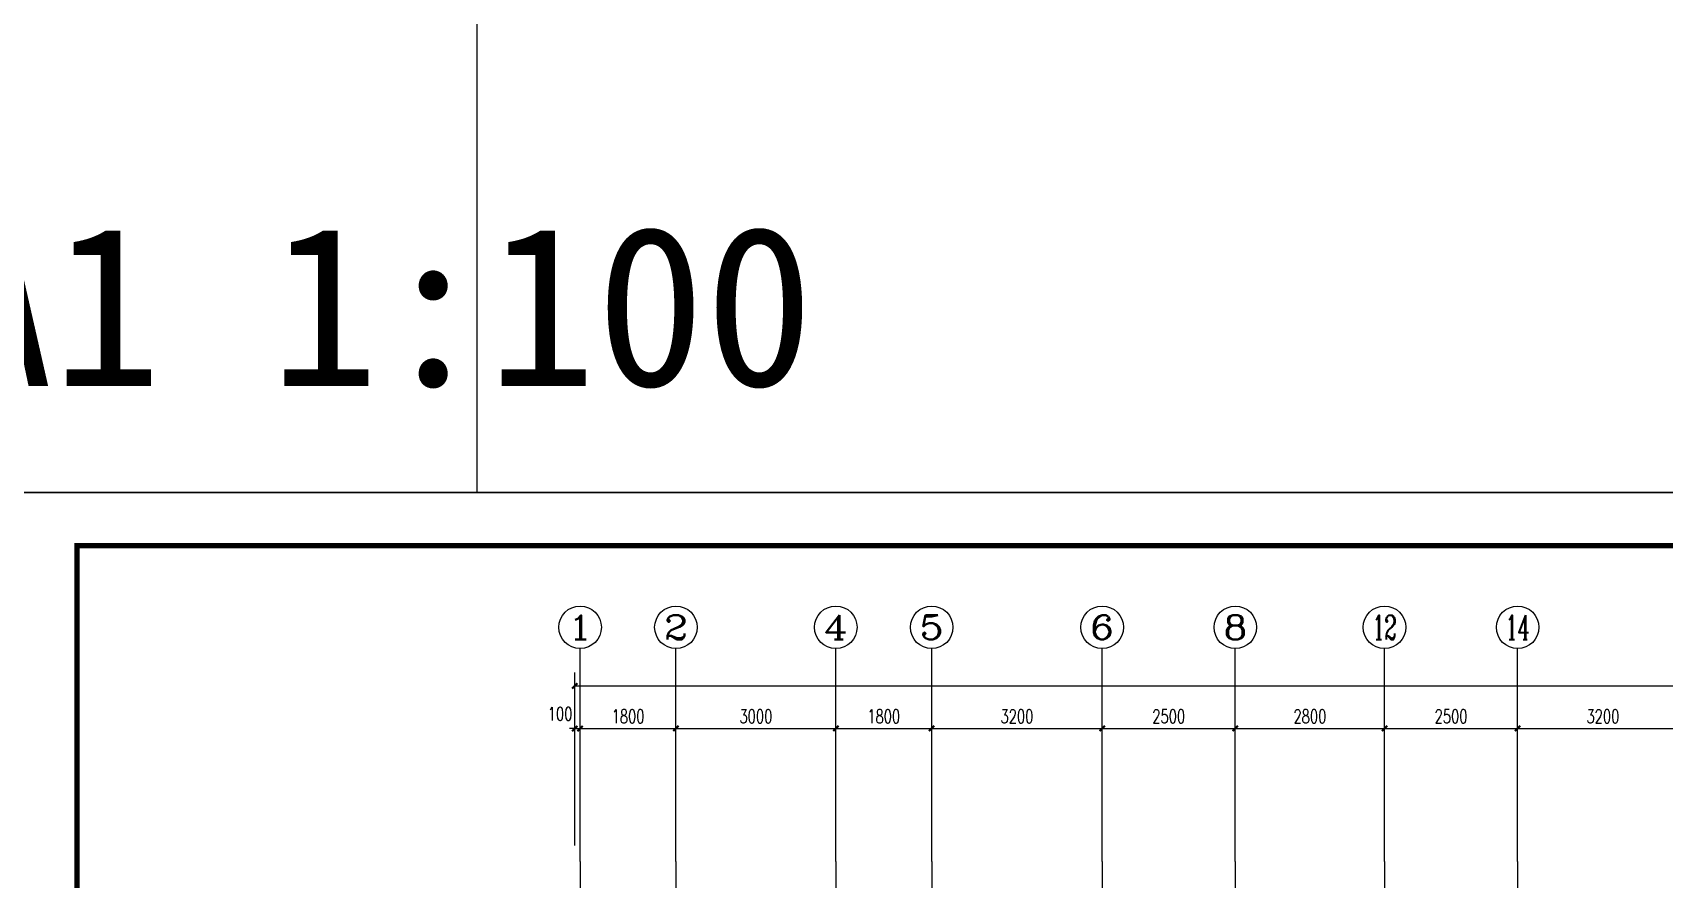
# Model space of a CAD drawing. Extents: x 393367 to 3005760, y 4998 to 826018.
# Drawn here: x 2341558 to 2372189, y 371891 to 387799 of the extents above; entities that cross this region are included whole.
import ezdxf
from ezdxf.enums import TextEntityAlignment as Align

# ---------------------------------------------------------------- set-up
doc = ezdxf.new("R2010")
doc.units = 0
doc.header["$LTSCALE"] = 1000
doc.linetypes.add('DOTE', pattern=[2.42, 2, -0.2, 0.02, -0.2])
doc.layers.get('0').update_dxf_attribs({"linetype": 'CONTINUOUS'})
doc.layers.get('Defpoints').update_dxf_attribs({"linetype": 'CONTINUOUS'})
for name, color, linetype in [('-TK', 7, 'CONTINUOUS'), ('AXIS', 3, 'CONTINUOUS'), ('AXIS_TEXT', 7, 'CONTINUOUS'), ('DIM', 3, 'CONTINUOUS'), ('DOTE', 8, 'DOTE')]:
    doc.layers.add(name, color=color, linetype=linetype)
doc.layers.add('yichutu', color=7, linetype='CONTINUOUS', true_color=0xffffff, plot=False)
doc.styles.add('_TCH_AXIS', font='COMPLEX', dxfattribs={"bigfont": 'GBCBIG'})
doc.styles.add('_TCH_DIM_T3', font='SIMPLEX', dxfattribs={"width": 0.705882, "bigfont": 'GBCBIG'})
doc.styles.add('COMPLEX', font='COMPLEX')
doc.dimstyles.new('_TCH_ARCH&&100', dxfattribs={"dimtxt": 255, "dimasz": 100, "dimexe": 250, "dimexo": 300, "dimgap": 100, "dimtad": 1, "dimdec": 0, "dimzin": 0, "dimdsep": 46, "dimtxsty": '_TCH_DIM_T3', "dimblk": 'ARCHTICK', "dimcen": 0.09, "dimclrt": 7, "dimazin": 2, "dimtfac": 1, "dimtdec": 0, "dimtix": 1, "dimtmove": 2, "dimatfit": 3, "dimldrblk": 'ARCHTICK', "dimfxl": 1, "dimtolj": 1, "dimtzin": 0, "dimarcsym": 0})

# ---------------------------------------------------------------- blocks, each defined once
blk = doc.blocks.new('_ArchTick')
at = {"color": 0, "linetype": 'ByBlock', "const_width": 0.4}
blk.add_lwpolyline([(-0.5, -0.5), (0.5, 0.5)], dxfattribs=at)
blk = doc.blocks.new('*D601')
at = {"layer": 'AXIS', "color": 0, "lineweight": -2, "transparency": 16777216}
for p, q in [((2351735, 372527), (2351735, 374977)), ((2351835, 372527), (2351835, 374977)), ((2351735, 374727), (2351635, 374727)), ((2351735, 374727), (2351835, 374727)), ((2351835, 374727), (2351935, 374727))]:
    blk.add_line(p, q, dxfattribs=at)
at = {"layer": 'Defpoints', "color": 0, "transparency": 16777216}
for p in [(2351835, 374727), (2351735, 372227), (2351835, 372227)]:
    blk.add_point(p, dxfattribs=at)
at = {"layer": 'AXIS', "color": 0, "lineweight": -2, "transparency": 16777216, "xscale": 100, "yscale": 100, "zscale": 100}
blk.add_blockref('_ArchTick', (2351735, 374727), dxfattribs=at)
at = {"layer": 'AXIS', "color": 0, "lineweight": -2, "transparency": 16777216, "xscale": 100, "yscale": 100, "zscale": 100, "rotation": 180}
blk.add_blockref('_ArchTick', (2351835, 374727), dxfattribs=at)
at = {"layer": 'AXIS', "color": 7, "transparency": 16777216, "insert": (2351460, 375002), "char_height": 255, "attachment_point": 5, "style": '_TCH_DIM_T3'}
blk.add_mtext('\\A1;100', dxfattribs=at)
blk = doc.blocks.new('*D602')
at = {"layer": 'AXIS', "color": 0, "lineweight": -2, "transparency": 16777216}
for p, q in [((2351835, 372527), (2351835, 374977)), ((2353635, 372527), (2353635, 374977)), ((2351835, 374727), (2353635, 374727))]:
    blk.add_line(p, q, dxfattribs=at)
at = {"layer": 'Defpoints', "color": 0, "transparency": 16777216}
for p in [(2353635, 374727), (2351835, 372227), (2353635, 372227)]:
    blk.add_point(p, dxfattribs=at)
at = {"layer": 'AXIS', "color": 0, "lineweight": -2, "transparency": 16777216, "xscale": 100, "yscale": 100, "zscale": 100, "rotation": 180}
blk.add_blockref('_ArchTick', (2351835, 374727), dxfattribs=at)
at = {"layer": 'AXIS', "color": 0, "lineweight": -2, "transparency": 16777216, "xscale": 100, "yscale": 100, "zscale": 100}
blk.add_blockref('_ArchTick', (2353635, 374727), dxfattribs=at)
at = {"layer": 'AXIS', "color": 7, "transparency": 16777216, "insert": (2352735, 374954), "char_height": 255, "attachment_point": 5, "style": '_TCH_DIM_T3'}
blk.add_mtext('\\A1;1800', dxfattribs=at)
blk = doc.blocks.new('*D603')
at = {"layer": 'AXIS', "color": 0, "lineweight": -2, "transparency": 16777216}
for p, q in [((2353635, 372527), (2353635, 374977)), ((2356635, 372527), (2356635, 374977)), ((2353635, 374727), (2356635, 374727))]:
    blk.add_line(p, q, dxfattribs=at)
at = {"layer": 'Defpoints', "color": 0, "transparency": 16777216}
for p in [(2356635, 374727), (2353635, 372227), (2356635, 372227)]:
    blk.add_point(p, dxfattribs=at)
at = {"layer": 'AXIS', "color": 0, "lineweight": -2, "transparency": 16777216, "xscale": 100, "yscale": 100, "zscale": 100, "rotation": 180}
blk.add_blockref('_ArchTick', (2353635, 374727), dxfattribs=at)
at = {"layer": 'AXIS', "color": 0, "lineweight": -2, "transparency": 16777216, "xscale": 100, "yscale": 100, "zscale": 100}
blk.add_blockref('_ArchTick', (2356635, 374727), dxfattribs=at)
at = {"layer": 'AXIS', "color": 7, "transparency": 16777216, "insert": (2355135, 374954), "char_height": 255, "attachment_point": 5, "style": '_TCH_DIM_T3'}
blk.add_mtext('\\A1;3000', dxfattribs=at)
blk = doc.blocks.new('*D604')
at = {"layer": 'AXIS', "color": 0, "lineweight": -2, "transparency": 16777216}
for p, q in [((2356635, 372527), (2356635, 374977)), ((2358435, 372527), (2358435, 374977)), ((2356635, 374727), (2358435, 374727))]:
    blk.add_line(p, q, dxfattribs=at)
at = {"layer": 'Defpoints', "color": 0, "transparency": 16777216}
for p in [(2358435, 374727), (2356635, 372227), (2358435, 372227)]:
    blk.add_point(p, dxfattribs=at)
at = {"layer": 'AXIS', "color": 0, "lineweight": -2, "transparency": 16777216, "xscale": 100, "yscale": 100, "zscale": 100, "rotation": 180}
blk.add_blockref('_ArchTick', (2356635, 374727), dxfattribs=at)
at = {"layer": 'AXIS', "color": 0, "lineweight": -2, "transparency": 16777216, "xscale": 100, "yscale": 100, "zscale": 100}
blk.add_blockref('_ArchTick', (2358435, 374727), dxfattribs=at)
at = {"layer": 'AXIS', "color": 7, "transparency": 16777216, "insert": (2357535, 374954), "char_height": 255, "attachment_point": 5, "style": '_TCH_DIM_T3'}
blk.add_mtext('\\A1;1800', dxfattribs=at)
blk = doc.blocks.new('*D605')
at = {"layer": 'AXIS', "color": 0, "lineweight": -2, "transparency": 16777216}
for p, q in [((2358435, 372527), (2358435, 374977)), ((2361635, 372527), (2361635, 374977)), ((2358435, 374727), (2361635, 374727))]:
    blk.add_line(p, q, dxfattribs=at)
at = {"layer": 'Defpoints', "color": 0, "transparency": 16777216}
for p in [(2361635, 374727), (2358435, 372227), (2361635, 372227)]:
    blk.add_point(p, dxfattribs=at)
at = {"layer": 'AXIS', "color": 0, "lineweight": -2, "transparency": 16777216, "xscale": 100, "yscale": 100, "zscale": 100, "rotation": 180}
blk.add_blockref('_ArchTick', (2358435, 374727), dxfattribs=at)
at = {"layer": 'AXIS', "color": 0, "lineweight": -2, "transparency": 16777216, "xscale": 100, "yscale": 100, "zscale": 100}
blk.add_blockref('_ArchTick', (2361635, 374727), dxfattribs=at)
at = {"layer": 'AXIS', "color": 7, "transparency": 16777216, "insert": (2360035, 374954), "char_height": 255, "attachment_point": 5, "style": '_TCH_DIM_T3'}
blk.add_mtext('\\A1;3200', dxfattribs=at)
blk = doc.blocks.new('*D606')
at = {"layer": 'AXIS', "color": 0, "lineweight": -2, "transparency": 16777216}
for p, q in [((2361635, 372527), (2361635, 374977)), ((2364135, 372527), (2364135, 374977)), ((2361635, 374727), (2364135, 374727))]:
    blk.add_line(p, q, dxfattribs=at)
at = {"layer": 'Defpoints', "color": 0, "transparency": 16777216}
for p in [(2364135, 374727), (2361635, 372227), (2364135, 372227)]:
    blk.add_point(p, dxfattribs=at)
at = {"layer": 'AXIS', "color": 0, "lineweight": -2, "transparency": 16777216, "xscale": 100, "yscale": 100, "zscale": 100, "rotation": 180}
blk.add_blockref('_ArchTick', (2361635, 374727), dxfattribs=at)
at = {"layer": 'AXIS', "color": 0, "lineweight": -2, "transparency": 16777216, "xscale": 100, "yscale": 100, "zscale": 100}
blk.add_blockref('_ArchTick', (2364135, 374727), dxfattribs=at)
at = {"layer": 'AXIS', "color": 7, "transparency": 16777216, "insert": (2362885, 374954), "char_height": 255, "attachment_point": 5, "style": '_TCH_DIM_T3'}
blk.add_mtext('\\A1;2500', dxfattribs=at)
blk = doc.blocks.new('*D607')
at = {"layer": 'AXIS', "color": 0, "lineweight": -2, "transparency": 16777216}
for p, q in [((2364135, 372527), (2364135, 374977)), ((2366935, 372527), (2366935, 374977)), ((2364135, 374727), (2366935, 374727))]:
    blk.add_line(p, q, dxfattribs=at)
at = {"layer": 'Defpoints', "color": 0, "transparency": 16777216}
for p in [(2366935, 374727), (2364135, 372227), (2366935, 372227)]:
    blk.add_point(p, dxfattribs=at)
at = {"layer": 'AXIS', "color": 0, "lineweight": -2, "transparency": 16777216, "xscale": 100, "yscale": 100, "zscale": 100, "rotation": 180}
blk.add_blockref('_ArchTick', (2364135, 374727), dxfattribs=at)
at = {"layer": 'AXIS', "color": 0, "lineweight": -2, "transparency": 16777216, "xscale": 100, "yscale": 100, "zscale": 100}
blk.add_blockref('_ArchTick', (2366935, 374727), dxfattribs=at)
at = {"layer": 'AXIS', "color": 7, "transparency": 16777216, "insert": (2365535, 374954), "char_height": 255, "attachment_point": 5, "style": '_TCH_DIM_T3'}
blk.add_mtext('\\A1;2800', dxfattribs=at)
blk = doc.blocks.new('*D608')
at = {"layer": 'AXIS', "color": 0, "lineweight": -2, "transparency": 16777216}
for p, q in [((2366935, 372527), (2366935, 374977)), ((2369435, 372527), (2369435, 374977)), ((2366935, 374727), (2369435, 374727))]:
    blk.add_line(p, q, dxfattribs=at)
at = {"layer": 'Defpoints', "color": 0, "transparency": 16777216}
for p in [(2369435, 374727), (2366935, 372227), (2369435, 372227)]:
    blk.add_point(p, dxfattribs=at)
at = {"layer": 'AXIS', "color": 0, "lineweight": -2, "transparency": 16777216, "xscale": 100, "yscale": 100, "zscale": 100, "rotation": 180}
blk.add_blockref('_ArchTick', (2366935, 374727), dxfattribs=at)
at = {"layer": 'AXIS', "color": 0, "lineweight": -2, "transparency": 16777216, "xscale": 100, "yscale": 100, "zscale": 100}
blk.add_blockref('_ArchTick', (2369435, 374727), dxfattribs=at)
at = {"layer": 'AXIS', "color": 7, "transparency": 16777216, "insert": (2368185, 374954), "char_height": 255, "attachment_point": 5, "style": '_TCH_DIM_T3'}
blk.add_mtext('\\A1;2500', dxfattribs=at)
blk = doc.blocks.new('*D609')
at = {"layer": 'AXIS', "color": 0, "lineweight": -2, "transparency": 16777216}
for p, q in [((2369435, 372527), (2369435, 374977)), ((2372635, 372527), (2372635, 374977)), ((2369435, 374727), (2372635, 374727))]:
    blk.add_line(p, q, dxfattribs=at)
at = {"layer": 'Defpoints', "color": 0, "transparency": 16777216}
for p in [(2372635, 374727), (2369435, 372227), (2372635, 372227)]:
    blk.add_point(p, dxfattribs=at)
at = {"layer": 'AXIS', "color": 0, "lineweight": -2, "transparency": 16777216, "xscale": 100, "yscale": 100, "zscale": 100, "rotation": 180}
blk.add_blockref('_ArchTick', (2369435, 374727), dxfattribs=at)
at = {"layer": 'AXIS', "color": 0, "lineweight": -2, "transparency": 16777216, "xscale": 100, "yscale": 100, "zscale": 100}
blk.add_blockref('_ArchTick', (2372635, 374727), dxfattribs=at)
at = {"layer": 'AXIS', "color": 7, "transparency": 16777216, "insert": (2371035, 374954), "char_height": 255, "attachment_point": 5, "style": '_TCH_DIM_T3'}
blk.add_mtext('\\A1;3200', dxfattribs=at)
blk = doc.blocks.new('*D613')
at = {"layer": 'AXIS', "color": 0, "lineweight": -2, "transparency": 16777216}
for p, q in [((2351735, 372527), (2351735, 375777)), ((2406735, 372527), (2406735, 375777)), ((2351735, 375527), (2406735, 375527))]:
    blk.add_line(p, q, dxfattribs=at)
at = {"layer": 'Defpoints', "color": 0, "transparency": 16777216}
for p in [(2406735, 375527), (2351735, 372227), (2406735, 372227)]:
    blk.add_point(p, dxfattribs=at)
at = {"layer": 'AXIS', "color": 0, "lineweight": -2, "transparency": 16777216, "xscale": 100, "yscale": 100, "zscale": 100, "rotation": 180}
blk.add_blockref('_ArchTick', (2351735, 375527), dxfattribs=at)
at = {"layer": 'AXIS', "color": 0, "lineweight": -2, "transparency": 16777216, "xscale": 100, "yscale": 100, "zscale": 100}
blk.add_blockref('_ArchTick', (2406735, 375527), dxfattribs=at)
at = {"layer": 'AXIS', "color": 7, "transparency": 16777216, "insert": (2379235, 375754), "char_height": 255, "attachment_point": 5, "style": '_TCH_DIM_T3'}
blk.add_mtext('\\A1;55000', dxfattribs=at)
blk = doc.blocks.new('_axiso')
blk.add_circle((0, 0), 0.5)
at = {"layer": 'AXIS_TEXT', "style": 'COMPLEX', "width": 1.041667}
blk.add_attdef('A', text='', height=0.56, dxfattribs=at).set_placement((-0.25, -0.28), (0.25, -0.28), align=Align.FIT)
blk = doc.blocks.new('A1')
blk.add_lwpolyline([(0, 59400), (0, 0), (84100, 0), (84100, 59400)], close=True)
at = {"const_width": 100}
blk.add_lwpolyline([(2500, 58400), (2500, 1000), (83100, 1000), (83100, 58400)], close=True, dxfattribs=at)
blk = doc.blocks.new('yct-841-594-84100-59400-100-1000')
at = {"layer": 'yichutu', "color": 7, "true_color": 0xffffff}
blk.add_lwpolyline([(0, 0), (0, 59400), (84100, 59400), (84100, 0)], close=True, dxfattribs=at)
blk.add_text('A1 1:100', height=3000, dxfattribs=at).set_placement((0, 61400))

msp = doc.modelspace()

# ---------------------------------------------------------------- linework, layer by layer
at = {"layer": 'AXIS'}
for p, q in [((2351834.75935, 372226.98994), (2351834.75935, 376226.98994)), ((2353634.75935, 372226.98994), (2353634.75935, 376226.98994)), ((2356634.75935, 372226.98994), (2356634.75935, 376226.98994)), ((2358434.75935, 372226.98994), (2358434.75935, 376226.98994)), ((2361634.75935, 372226.98994), (2361634.75935, 376226.98994)), ((2364134.75935, 372226.98994), (2364134.75935, 376226.98994)), ((2366934.75935, 372226.98994), (2366934.75935, 376226.98994)), ((2369434.75935, 372226.98994), (2369434.75935, 376226.98994))]:
    msp.add_line(p, q, dxfattribs=at)
at = {"layer": 'DIM', "color": 5, "linetype": 'ByBlock'}
msp.add_lwpolyline([(2339893.38356, 389162.12225), (2349893.38356, 389162.12225), (2349893.38356, 379162.12225), (2339893.38356, 379162.12225)], close=True, dxfattribs=at)
at = {"layer": 'DOTE', "linetype": 'DOTE', "ltscale": 0.3}
for p, q in [((2351834.75935, 372226.98994), (2351834.75935, 353676.98994)), ((2353634.75935, 372226.98994), (2353634.75935, 362076.98994)), ((2356634.75935, 372226.98994), (2356634.75935, 362076.98994)), ((2358434.75935, 372226.98994), (2358434.75935, 353676.98994)), ((2361634.75935, 372226.98994), (2361634.75935, 363576.98994)), ((2364134.75935, 372226.98994), (2364134.75935, 362076.98994)), ((2366934.75935, 372226.98994), (2366934.75935, 362076.98994)), ((2369434.75935, 372226.98994), (2369434.75935, 363576.98994))]:
    msp.add_line(p, q, dxfattribs=at)

# ---------------------------------------------------------------- block references
at = {"layer": '-TK'}
msp.add_blockref('A1', (2339893.38356, 319762.12225), dxfattribs=at)
at = {"layer": 'AXIS'}
ref = msp.add_blockref('_axiso', (2351834.75935, 376626.98994), dxfattribs=dict(at, xscale=800, yscale=800, zscale=800))
ref.add_attrib('A', '1', dxfattribs={"layer": 'AXIS_TEXT', "height": 452.54834, "style": '_TCH_AXIS', "width": 2.333333}).set_placement((2351608.48518, 376400.71577), (2352061.03352, 376400.71577), align=Align.FIT)
ref = msp.add_blockref('_axiso', (2353634.75935, 376626.98994), dxfattribs=dict(at, xscale=800, yscale=800, zscale=800))
ref.add_attrib('A', '2', dxfattribs={"layer": 'AXIS_TEXT', "height": 452.54834, "style": '_TCH_AXIS', "width": 1.5}).set_placement((2353408.48518, 376400.71577), (2353861.03352, 376400.71577), align=Align.FIT)
ref = msp.add_blockref('_axiso', (2356634.75935, 376626.98994), dxfattribs=dict(at, xscale=800, yscale=800, zscale=800))
ref.add_attrib('A', '4', dxfattribs={"layer": 'AXIS_TEXT', "height": 452.54834, "style": '_TCH_AXIS', "width": 1.3125}).set_placement((2356408.48518, 376400.71577), (2356861.03352, 376400.71577), align=Align.FIT)
ref = msp.add_blockref('_axiso', (2358434.75935, 376626.98994), dxfattribs=dict(at, xscale=800, yscale=800, zscale=800))
ref.add_attrib('A', '5', dxfattribs={"layer": 'AXIS_TEXT', "height": 452.54834, "style": '_TCH_AXIS', "width": 1.5}).set_placement((2358208.48518, 376400.71577), (2358661.03352, 376400.71577), align=Align.FIT)
ref = msp.add_blockref('_axiso', (2361634.75935, 376626.98994), dxfattribs=dict(at, xscale=800, yscale=800, zscale=800))
ref.add_attrib('A', '6', dxfattribs={"layer": 'AXIS_TEXT', "height": 452.54834, "style": '_TCH_AXIS', "width": 1.5}).set_placement((2361408.48518, 376400.71577), (2361861.03352, 376400.71577), align=Align.FIT)
ref = msp.add_blockref('_axiso', (2364134.75935, 376626.98994), dxfattribs=dict(at, xscale=800, yscale=800, zscale=800))
ref.add_attrib('A', '8', dxfattribs={"layer": 'AXIS_TEXT', "height": 452.54834, "style": '_TCH_AXIS', "width": 1.5}).set_placement((2363908.48518, 376400.71577), (2364361.03352, 376400.71577), align=Align.FIT)
ref = msp.add_blockref('_axiso', (2366934.75935, 376626.98994), dxfattribs=dict(at, xscale=800, yscale=800, zscale=800))
ref.add_attrib('A', '12', dxfattribs={"layer": 'AXIS_TEXT', "height": 452.54834, "style": '_TCH_AXIS', "width": 0.724138}).set_placement((2366708.48518, 376400.71577), (2367161.03352, 376400.71577), align=Align.FIT)
ref = msp.add_blockref('_axiso', (2369434.75935, 376626.98994), dxfattribs=dict(at, xscale=800, yscale=800, zscale=800))
ref.add_attrib('A', '14', dxfattribs={"layer": 'AXIS_TEXT', "height": 452.54834, "style": '_TCH_AXIS', "width": 0.677419}).set_placement((2369208.48518, 376400.71577), (2369661.03352, 376400.71577), align=Align.FIT)
at = {"layer": 'yichutu'}
msp.add_blockref('yct-841-594-84100-59400-100-1000', (2339893.38356, 319762.12225), dxfattribs=at)

# ---------------------------------------------------------------- dimensions: what is measured, and where the dimension line sits
at = {"layer": 'AXIS'}
for p1, p2, distance, picture, middle in [((2351734.75935, 372226.98994), (2406734.75935, 372226.98994), 3300, '*D613', (2379234.75935, 375754.48994)), ((2351834.75935, 372226.98994), (2353634.75935, 372226.98994), 2500, '*D602', (2352734.75935, 374954.48994)), ((2353634.75935, 372226.98994), (2356634.75935, 372226.98994), 2500, '*D603', (2355134.75935, 374954.48994)), ((2356634.75935, 372226.98994), (2358434.75935, 372226.98994), 2500, '*D604', (2357534.75935, 374954.48994)), ((2358434.75935, 372226.98994), (2361634.75935, 372226.98994), 2500, '*D605', (2360034.75935, 374954.48994)), ((2361634.75935, 372226.98994), (2364134.75935, 372226.98994), 2500, '*D606', (2362884.75935, 374954.48994)), ((2364134.75935, 372226.98994), (2366934.75935, 372226.98994), 2500, '*D607', (2365534.75935, 374954.48994)), ((2366934.75935, 372226.98994), (2369434.75935, 372226.98994), 2500, '*D608', (2368184.75935, 374954.48994)), ((2369434.75935, 372226.98994), (2372634.75935, 372226.98994), 2500, '*D609', (2371034.75935, 374954.48994))]:
    dim = msp.add_aligned_dim(p1=p1, p2=p2, distance=distance, dimstyle='_TCH_ARCH&&100', dxfattribs=at)
    dim.commit()
    dim.dimension.update_dxf_attribs({"geometry": picture, "text_midpoint": middle})
dim = msp.add_linear_dim(base=(2351834.75935, 374726.98994), p1=(2351734.75935, 372226.98994), p2=(2351834.75935, 372226.98994), angle=0, dimstyle='_TCH_ARCH&&100', dxfattribs=at)
dim.commit()
dim.dimension.update_dxf_attribs({"geometry": '*D601', "text_midpoint": (2351459.75935, 375001.98994), "dimtype": 161})

doc.saveas('drawing.dxf')
